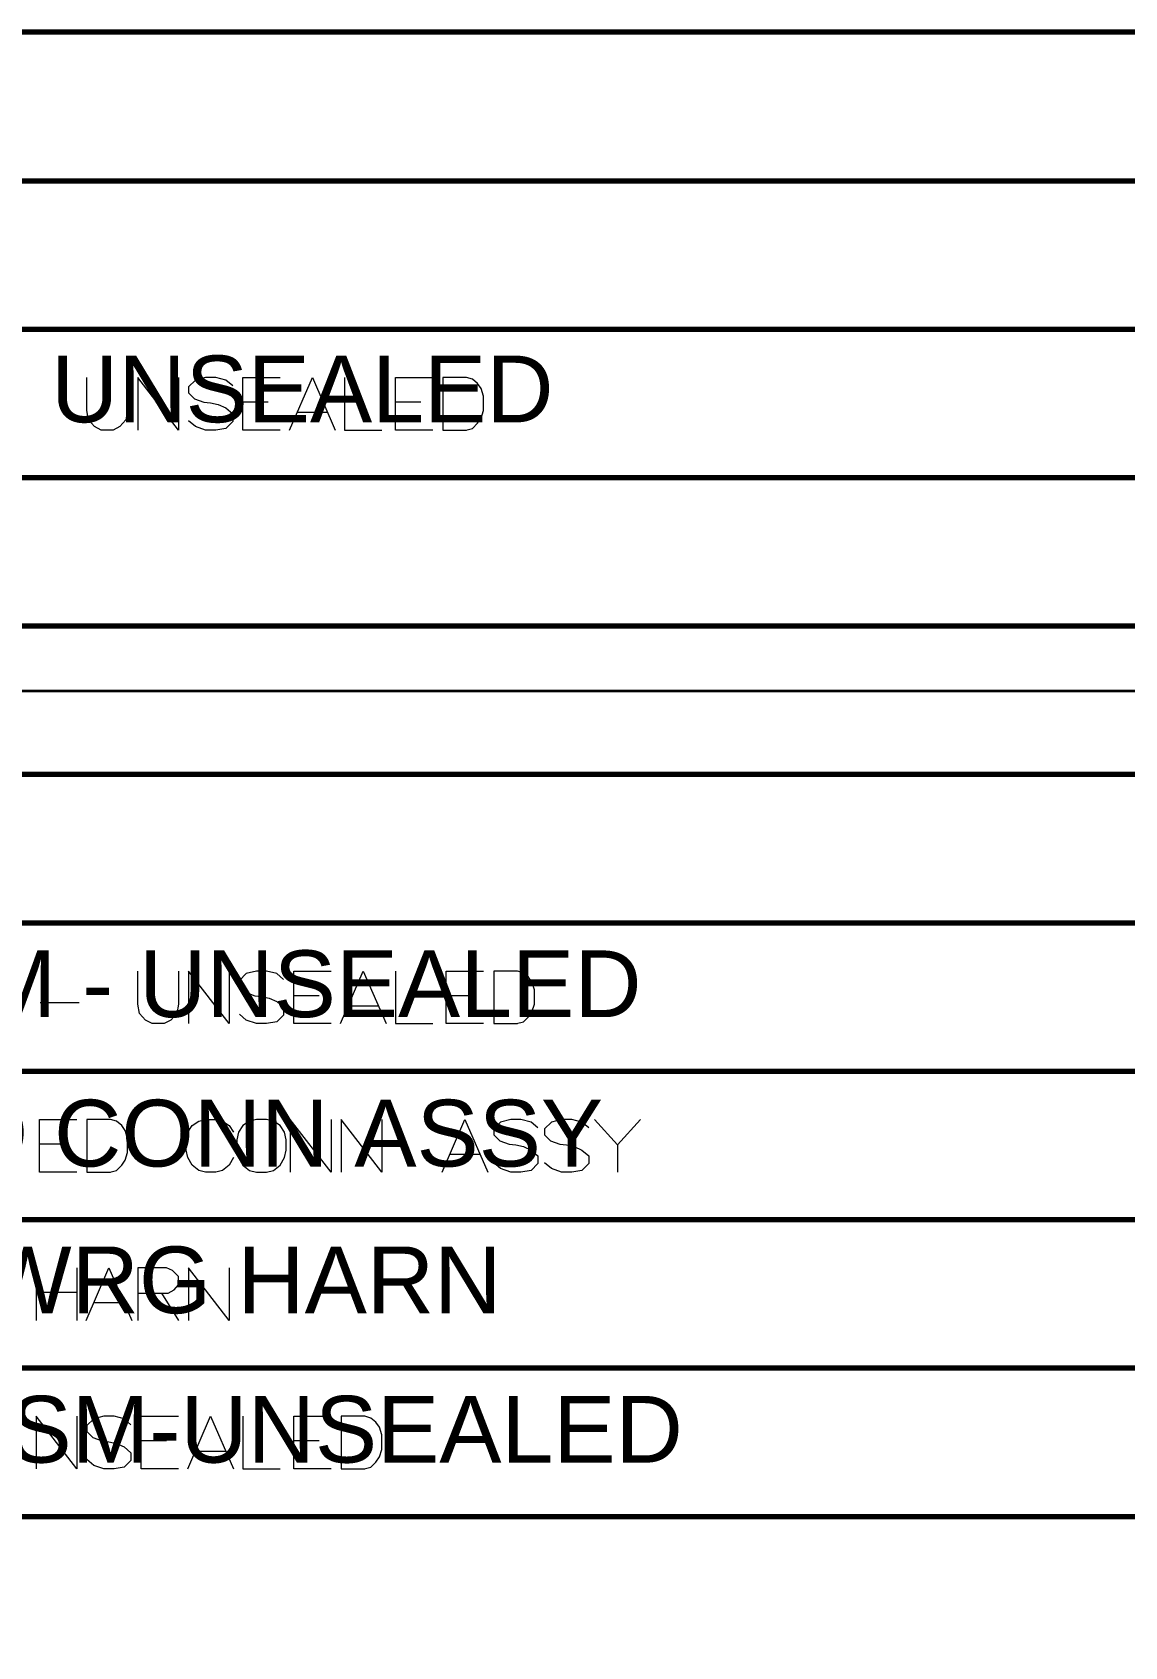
# Model space of a CAD drawing. Header units: millimetres. Extents: x 0 to 174, y 0 to 33.
# Drawn here: x 80.374 to 83.32, y 24.382 to 28.736 of the extents above; entities that cross this region are included whole.
import ezdxf

# ---------------------------------------------------------------- set-up
doc = ezdxf.new("R2010")
doc.units = ezdxf.units.MM
doc.layers.add('BOM_OCR_TEXT', color=7, linetype='Continuous')
doc.layers.add('BOM_ORIGINAL_OUTLINES', color=7, linetype='Continuous')
doc.layers.add('PDF_Geomertry', color=7, linetype='Continuous', true_color=0x405f80)
doc.styles.get("Standard").update_dxf_attribs({"font": 'arial.ttf'})

msp = doc.modelspace()

# ---------------------------------------------------------------- linework, layer by layer
at = {"layer": 'BOM_ORIGINAL_OUTLINES', "color": 18, "lineweight": 13, "true_color": 0x260000}
for points in [[(80.631, 27.8049), (80.631, 27.7157), (80.6264, 27.6906), (80.6104, 27.6722), (80.5921, 27.6631), (80.5601, 27.6631), (80.5418, 27.6722), (80.5258, 27.6906), (80.5212, 27.7157), (80.5212, 27.8049)], [(80.7682, 27.8049), (80.7682, 27.6631), (80.6585, 27.8049), (80.6585, 27.6631)], [(80.9144, 27.7819), (80.8961, 27.7979), (80.8687, 27.8049), (80.8412, 27.8049), (80.8139, 27.7979), (80.7956, 27.7797), (80.7956, 27.7638), (80.8117, 27.7476), (80.8368, 27.7386), (80.855, 27.7363), (80.8756, 27.7317), (80.8961, 27.7225), (80.9144, 27.7065), (80.9144, 27.686), (80.8961, 27.6676), (80.8687, 27.6631), (80.8412, 27.6631), (80.8139, 27.6722), (80.7956, 27.6882)], [(81.0425, 27.6631), (80.9419, 27.6631), (80.9419, 27.8049), (81.0425, 27.8049)], [(81.0676, 27.6631), (81.1293, 27.8049), (81.1911, 27.6631)], [(81.2162, 27.8049), (81.2162, 27.6631), (81.3168, 27.6631)], [(81.454, 27.6631), (81.3533, 27.6631), (81.3533, 27.8049), (81.454, 27.8049)], [(81.5431, 27.6631), (81.5614, 27.6676), (81.5751, 27.6814), (81.5843, 27.6951), (81.5911, 27.7157), (81.5911, 27.7546), (81.5843, 27.7751), (81.5751, 27.7889), (81.5614, 27.8003), (81.5454, 27.8049), (81.4814, 27.8049), (81.4814, 27.6631), (81.5454, 27.6631)], [(81.0104, 27.7386), (80.9419, 27.7386)], [(81.4219, 27.7386), (81.3533, 27.7386)], [(81.0882, 27.7111), (81.1706, 27.7111)], [(80.7682, 26.2039), (80.7682, 26.1147), (80.7636, 26.0896), (80.7476, 26.0713), (80.7293, 26.0622), (80.6974, 26.0622), (80.679, 26.0713), (80.6631, 26.0896), (80.6585, 26.1147), (80.6585, 26.2039)], [(80.9053, 26.2039), (80.9053, 26.0622), (80.7956, 26.2039), (80.7956, 26.0622)], [(81.0517, 26.1811), (81.0333, 26.1971), (81.006, 26.2039), (80.9785, 26.2039), (80.9511, 26.1971), (80.9328, 26.1788), (80.9328, 26.1628), (80.9487, 26.1468), (80.9739, 26.1376), (80.9922, 26.1353), (81.0128, 26.1307), (81.0333, 26.1217), (81.0517, 26.1056), (81.0517, 26.085), (81.0333, 26.0668), (81.006, 26.0622), (80.9785, 26.0622), (80.9511, 26.0713), (80.9328, 26.0874)], [(81.1796, 26.0622), (81.079, 26.0622), (81.079, 26.2039), (81.1796, 26.2039)], [(81.2049, 26.0622), (81.2665, 26.2039), (81.3282, 26.0622)], [(81.3533, 26.2039), (81.3533, 26.0622), (81.454, 26.0622)], [(81.5911, 26.0622), (81.4906, 26.0622), (81.4906, 26.2039), (81.5911, 26.2039)], [(81.6803, 26.0622), (81.6986, 26.0668), (81.7122, 26.0804), (81.7214, 26.0942), (81.7283, 26.1147), (81.7283, 26.1536), (81.7214, 26.1742), (81.7122, 26.1879), (81.6986, 26.1993), (81.6826, 26.2039), (81.6186, 26.2039), (81.6186, 26.0622), (81.6826, 26.0622)], [(81.1476, 26.1376), (81.079, 26.1376)], [(81.5592, 26.1376), (81.4906, 26.1376)], [(80.3956, 26.1193), (80.5007, 26.1193)], [(81.2254, 26.1101), (81.3076, 26.1101)], [(80.4939, 25.6619), (80.3933, 25.6619), (80.3933, 25.8036), (80.4939, 25.8036)], [(80.5831, 25.6619), (80.6013, 25.6665), (80.615, 25.6803), (80.6242, 25.6939), (80.631, 25.7146), (80.631, 25.7533), (80.6242, 25.7739), (80.615, 25.7876), (80.6013, 25.7992), (80.5853, 25.8036), (80.5212, 25.8036), (80.5212, 25.6619), (80.5853, 25.6619)], [(80.9168, 25.7008), (80.9053, 25.6803), (80.8871, 25.6665), (80.8687, 25.6619), (80.8412, 25.6619), (80.8231, 25.6665), (80.8047, 25.6803), (80.7933, 25.7008), (80.7888, 25.7214), (80.7888, 25.7488), (80.7933, 25.7694), (80.8047, 25.7876), (80.8231, 25.7992), (80.8412, 25.8036), (80.8687, 25.8036), (80.8871, 25.7992), (80.9053, 25.7876), (80.9168, 25.7694)], [(81.1796, 25.8036), (81.1796, 25.6619), (81.0699, 25.8036), (81.0699, 25.6619)], [(81.3168, 25.8036), (81.3168, 25.6619), (81.2071, 25.8036), (81.2071, 25.6619)], [(81.4792, 25.6619), (81.5408, 25.8036), (81.6025, 25.6619)], [(81.7375, 25.7808), (81.7192, 25.7968), (81.6917, 25.8036), (81.6643, 25.8036), (81.6368, 25.7968), (81.6186, 25.7785), (81.6186, 25.7625), (81.6346, 25.7465), (81.6597, 25.7374), (81.6781, 25.7351), (81.6986, 25.7306), (81.7192, 25.7214), (81.7375, 25.7054), (81.7375, 25.6849), (81.7192, 25.6665), (81.6917, 25.6619), (81.6643, 25.6619), (81.6368, 25.6711), (81.6186, 25.6871)], [(81.8746, 25.7808), (81.8562, 25.7968), (81.8289, 25.8036), (81.8014, 25.8036), (81.774, 25.7968), (81.7557, 25.7785), (81.7557, 25.7625), (81.7717, 25.7465), (81.7968, 25.7374), (81.8151, 25.7351), (81.8357, 25.7306), (81.8562, 25.7214), (81.8746, 25.7054), (81.8746, 25.6849), (81.8562, 25.6665), (81.8289, 25.6619), (81.8014, 25.6619), (81.774, 25.6711), (81.7557, 25.6871)], [(81.8906, 25.8036), (81.9524, 25.7351), (82.014, 25.8036)], [(80.4618, 25.7374), (80.3933, 25.7374)], [(81.9524, 25.7351), (81.9524, 25.6619)], [(81.4997, 25.71), (81.5819, 25.71)], [(80.3842, 25.4035), (80.3842, 25.2617)], [(80.4939, 25.4035), (80.4939, 25.2617)], [(80.519, 25.2617), (80.5807, 25.4035), (80.6425, 25.2617)], [(80.6585, 25.3349), (80.7407, 25.3349), (80.7567, 25.344), (80.7682, 25.3578), (80.7682, 25.3806), (80.7522, 25.3965), (80.7361, 25.4035), (80.6585, 25.4035), (80.6585, 25.2617)], [(80.9053, 25.4035), (80.9053, 25.2617), (80.7956, 25.4035), (80.7956, 25.2617)], [(80.4939, 25.3371), (80.3842, 25.3371)], [(80.5396, 25.3097), (80.6218, 25.3097)], [(80.7225, 25.3349), (80.7682, 25.2617)], [(80.4939, 25.0032), (80.4939, 24.8615), (80.3842, 25.0032), (80.3842, 24.8615)], [(80.6401, 24.9803), (80.6218, 24.9964), (80.5944, 25.0032), (80.5669, 25.0032), (80.5396, 24.9964), (80.5212, 24.9781), (80.5212, 24.9621), (80.5372, 24.9461), (80.5625, 24.9369), (80.5807, 24.9346), (80.6013, 24.93), (80.6218, 24.921), (80.6401, 24.9049), (80.6401, 24.8843), (80.6218, 24.8661), (80.5944, 24.8615), (80.5669, 24.8615), (80.5396, 24.8706), (80.5212, 24.8867)], [(80.7682, 24.8615), (80.6676, 24.8615), (80.6676, 25.0032), (80.7682, 25.0032)], [(80.7933, 24.8615), (80.855, 25.0032), (80.9168, 24.8615)], [(80.9419, 25.0032), (80.9419, 24.8615), (81.0425, 24.8615)], [(81.1796, 24.8615), (81.079, 24.8615), (81.079, 25.0032), (81.1796, 25.0032)], [(81.2687, 24.8615), (81.2871, 24.8661), (81.3008, 24.8797), (81.31, 24.8935), (81.3168, 24.914), (81.3168, 24.9529), (81.31, 24.9735), (81.3008, 24.9872), (81.2871, 24.9986), (81.2711, 25.0032), (81.2071, 25.0032), (81.2071, 24.8615), (81.2711, 24.8615)], [(80.7361, 24.9369), (80.6676, 24.9369)], [(80.8139, 24.9094), (80.8961, 24.9094)], [(81.1476, 24.9369), (81.079, 24.9369)]]:
    msp.add_lwpolyline(points, dxfattribs=at)
msp.add_lwpolyline([(80.9785, 25.8036), (80.9601, 25.7992), (80.9419, 25.7876), (80.9304, 25.7694), (80.926, 25.7488), (80.926, 25.7214), (80.9304, 25.7008), (80.9419, 25.6803), (80.9601, 25.6665), (80.9785, 25.6619), (81.006, 25.6619), (81.0242, 25.6665), (81.0425, 25.6803), (81.0539, 25.7008), (81.0585, 25.7214), (81.0585, 25.7488), (81.0539, 25.7694), (81.0425, 25.7876), (81.0242, 25.7992), (81.006, 25.8036), (80.9785, 25.8036)], close=True, dxfattribs=at)
at = {"layer": 'PDF_Geomertry', "color": 165, "lineweight": 70, "true_color": 0x5267a5}
for points in [[(70.2461, 27.9353), (70.2461, 27.535), (71.3026, 27.535), (71.3026, 27.9353), (75.611, 27.9353), (75.611, 28.3354), (83.901, 28.3354), (83.901, 28.7357), (75.611, 28.7357)], [(70.2461, 27.535), (70.2461, 27.1347), (71.3026, 27.1347), (71.3026, 27.535), (75.611, 27.535), (75.611, 27.9353), (83.901, 27.9353), (83.901, 28.3354), (85.7837, 28.3354), (85.7837, 28.7357), (83.901, 28.7357)], [(70.2461, 27.1347), (70.2461, 26.7346), (71.3026, 26.7346), (71.3026, 27.1347), (75.611, 27.1347), (75.611, 27.535), (83.901, 27.535), (83.901, 27.9353), (85.7837, 27.9353), (85.7837, 28.3354), (98.9892, 28.3354), (98.9892, 28.7357), (85.7837, 28.7357)], [(70.2461, 26.7346), (70.2461, 26.3343), (71.3026, 26.3343), (71.3026, 26.7346), (75.611, 26.7346), (75.611, 27.1347), (83.901, 27.1347), (83.901, 27.535), (85.7837, 27.535), (85.7837, 27.9353), (98.9892, 27.9353), (98.9892, 28.3354)], [(70.2461, 26.3343), (70.2461, 25.934), (71.3026, 25.934), (71.3026, 26.3343), (75.611, 26.3343), (75.611, 26.7346), (83.901, 26.7346), (83.901, 27.1347), (85.7837, 27.1347), (85.7837, 27.535), (98.9892, 27.535), (98.9892, 27.9353)], [(70.2461, 25.934), (70.2461, 25.5339), (71.3026, 25.5339), (71.3026, 25.934), (75.611, 25.934), (75.611, 26.3343), (83.901, 26.3343), (83.901, 26.7346), (85.7837, 26.7346), (85.7837, 27.1347), (98.9892, 27.1347), (98.9892, 27.535)], [(70.2461, 25.5339), (70.2461, 25.1336), (71.3026, 25.1336), (71.3026, 25.5339), (75.611, 25.5339), (75.611, 25.934), (83.901, 25.934), (83.901, 26.3343), (85.7837, 26.3343), (85.7837, 26.7346), (98.9892, 26.7346), (98.9892, 27.1347)], [(70.2461, 25.1336), (70.2461, 24.7333), (71.3026, 24.7333), (71.3026, 25.1336), (75.611, 25.1336), (75.611, 25.5339), (83.901, 25.5339), (83.901, 25.934), (85.7837, 25.934), (85.7837, 26.3343), (98.9892, 26.3343), (98.9892, 26.7346)], [(70.2461, 24.7333), (70.2461, 24.3332), (71.3026, 24.3332), (71.3026, 24.7333), (75.611, 24.7333), (75.611, 25.1336), (83.901, 25.1336), (83.901, 25.5339), (85.7837, 25.5339), (85.7837, 25.934), (98.9892, 25.934), (98.9892, 26.3343)], [(70.2461, 24.3332), (70.2461, 23.9329), (71.3026, 23.9329), (71.3026, 24.3332), (75.611, 24.3332), (75.611, 24.7333), (83.901, 24.7333), (83.901, 25.1336), (85.7837, 25.1336), (85.7837, 25.5339), (98.9892, 25.5339), (98.9892, 25.934)]]:
    msp.add_lwpolyline(points, dxfattribs=at)
at = {"layer": 'PDF_Geomertry', "color": 1, "lineweight": 35}
msp.add_lwpolyline([(70.3032, 26.9596), (98.9257, 26.9596)], dxfattribs=at)

# ---------------------------------------------------------------- texts
at = {"layer": 'BOM_OCR_TEXT', "char_height": 0.18, "width": 8.152222, "attachment_point": 1}
for s, insert in [('APTIV - 35283943 - CONNECTOR ASM - UNSEALED', (75.6739, 27.8639)), ('DELPHI - 35O16344 - CONNECTOR ASM - UNSEALED', (75.6739, 26.2597)), ('TE P/N: 1-1732115-1 - 2+5 POS SEALED CONN ASSY', (75.6739, 25.8569)), ('DELPHI-1361O095-CONNECTOR ASM-WRG HARN', (75.6739, 25.4611)), ('SUMITOMO 6099-O288 CONNECTOR ASM-UNSEALED', (75.6739, 25.0583))]:
    msp.add_mtext(s, dxfattribs=dict(at, insert=insert))

doc.saveas('drawing.dxf')
